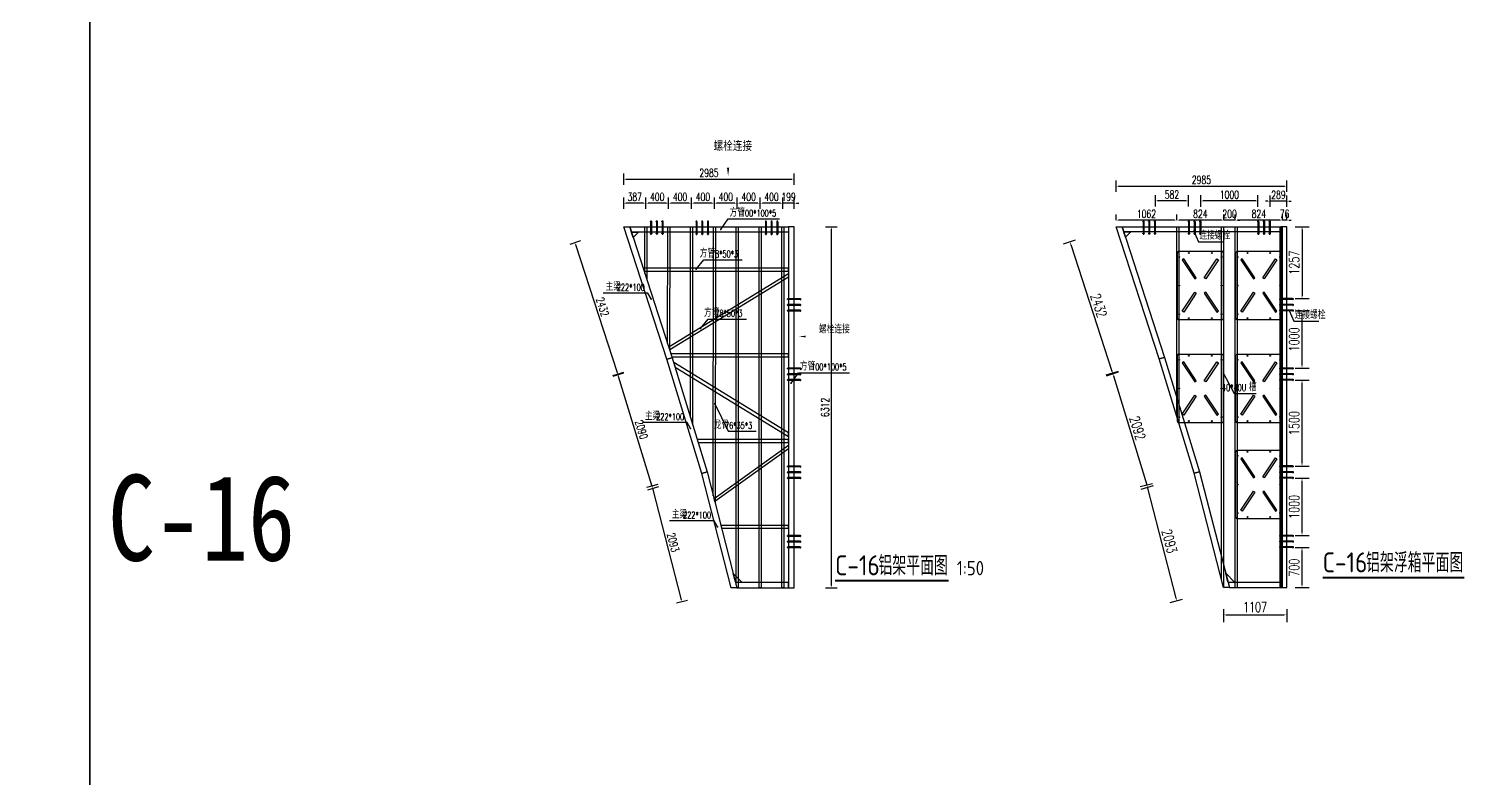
# Model space of a CAD drawing. Extents: x -89702 to 926017, y -610001 to -56924.
# Drawn here: x 66867 to 92073, y -530238 to -517127 of the extents above; entities that cross this region are included whole.
import ezdxf

# ---------------------------------------------------------------- set-up
doc = ezdxf.new("R2010")
doc.units = 0
doc.header["$LTSCALE"] = 10
doc.header["$MEASUREMENT"] = 0
for name, color, linetype in [('BJ02', 2, 'Continuous'), ('DIM_LEAD', 3, 'Continuous'), ('DIM_SYMB', 3, 'Continuous'), ('PUB_TEXT', 7, 'Continuous'), ('W-FLOAT_BOWL浮筒', 253, 'Continuous'), ('W-STEEL_FRAME钢架', 3, 'Continuous'), ('W-STEEL_KEEL钢龙骨', 5, 'Continuous'), ('浮箱U槽', 5, 'Continuous'), ('螺栓孔位', 2, 'Continuous')]:
    doc.layers.add(name, color=color, linetype=linetype)
doc.styles.add('_TCH_DIM', font='SIMPLEX', dxfattribs={"bigfont": 'GBCBIG'})
doc.styles.get("Standard").update_dxf_attribs({"font": 'gbenor.shx', "bigfont": 'gbcbig.shx'})
doc.styles.add('STANDARD_T3', font='simplex.shx', dxfattribs={"width": 0.7, "bigfont": 'gbcbig.shx'})
doc.styles.add('黑体', font='simhei.ttf', dxfattribs={"width": 0.8})
doc.dimstyles.new('W&&40', dxfattribs={"dimtxt": 140, "dimasz": 40, "dimexe": 100, "dimexo": 120, "dimgap": 40, "dimtad": 1, "dimdec": 0, "dimzin": 0, "dimdsep": 46, "dimtxsty": 'STANDARD_T3', "dimcen": 0.09, "dimclrd": 1, "dimclre": 1, "dimclrt": 7, "dimazin": 2, "dimtfac": 1, "dimtdec": 0, "dimtix": 1, "dimtmove": 2, "dimatfit": 3, "dimfxl": 0, "dimtolj": 1, "dimtzin": 0, "dimarcsym": 0})
doc.dimstyles.new('W&&50', dxfattribs={"dimtxt": 175, "dimasz": 50, "dimexe": 125, "dimexo": 150, "dimgap": 50, "dimtad": 1, "dimdec": 0, "dimzin": 0, "dimdsep": 46, "dimtxsty": 'STANDARD_T3', "dimcen": 0.09, "dimclrd": 1, "dimclre": 1, "dimclrt": 7, "dimazin": 2, "dimtfac": 1, "dimtdec": 0, "dimtix": 1, "dimtmove": 2, "dimatfit": 3, "dimfxl": 0, "dimtolj": 1, "dimtzin": 0, "dimarcsym": 0})

# ---------------------------------------------------------------- blocks, each defined once
blk = doc.blocks.new('C-16')
at = {"color": 1}
for p, q in [((590344, 21100), (590306, 21249)), ((590306, 21249), (590464, 21090)), ((590344, 21100), (590354, 21090)), ((590464, 21090), (590354, 21090))]:
    blk.add_line(p, q, dxfattribs=at)
at = {"color": 3}
for points in [[(588493, 27311), (589238, 25024), (589141, 24999), (588388, 27311)], [(589238, 25024), (589850, 23026), (589753, 22999), (589141, 24999)], [(589850, 23026), (590370, 20999), (590267, 20999), (589753, 22999)]]:
    blk.add_lwpolyline(points, close=True, dxfattribs=at)
at = {"color": 2}
for points in [[(591274, 27311), (591274, 27221), (588523, 27221), (588493, 27311)], [(591274, 20999), (591274, 21089), (590347, 21090), (590370, 21000)]]:
    blk.add_lwpolyline(points, close=True, dxfattribs=at)
blk.add_lwpolyline([(591274, 20999), (591374, 20999), (591374, 27311), (591274, 27311), (591274, 20999)], dxfattribs=at)
at = {"color": 1}
blk.add_lwpolyline([(588535, 27221), (588645, 27221), (588552, 27129), (588525, 27213)], close=True, dxfattribs=at)
at = {"layer": 'W-STEEL_FRAME钢架', "color": 1}
for points in [[(591274, 26540), (591274, 26590), (588728, 26590), (588744, 26540)], [(591274, 25040), (591274, 25090), (589216, 25090), (589233, 25040)], [(591274, 23540), (591274, 23590), (589677, 23590), (589692, 23540)], [(591274, 22040), (591274, 22090), (590090, 22090), (590103, 22040)]]:
    blk.add_lwpolyline(points, close=True, dxfattribs=at)
for points in [[(591274, 26496), (591274, 26430), (589193, 25162), (589176, 25213), (591274, 26496)], [(591274, 23646), (591274, 23712), (589264, 24937), (589287, 24861), (591274, 23646)], [(591274, 23496), (591274, 23430), (589982, 22509), (589969, 22562), (591274, 23496)]]:
    blk.add_lwpolyline(points, dxfattribs=at)
at = {"layer": 'W-STEEL_KEEL钢龙骨', "color": 4}
for points in [[(588758, 26499), (588758, 27311), (588793, 27311), (588793, 26392)], [(589157, 25270), (589158, 27311), (589193, 27311), (589192, 25163)], [(589557, 23980), (589558, 27311), (589593, 27311), (589592, 23866)], [(589957, 22607), (589958, 27311), (589993, 27311), (589992, 22471)], [(590357, 21049), (590358, 27311), (590393, 27311), (590392, 20999), (590370, 20999)]]:
    blk.add_lwpolyline(points, dxfattribs=at)
for points in [[(590793, 27311), (590792, 20999), (590757, 20999), (590758, 27311)], [(591193, 27311), (591192, 20999), (591157, 20999), (591158, 27311)]]:
    blk.add_lwpolyline(points, close=True, dxfattribs=at)
blk = doc.blocks.new('$matou$00000145')
at = {"layer": 'W-FLOAT_BOWL浮筒'}
for p, q in [((-600, -375), (-600, 375)), ((-575, 400), (575, 400)), ((600, 375), (600, -375)), ((575, -400), (-575, -400))]:
    blk.add_line(p, q, dxfattribs=at)
at = {"layer": 'W-FLOAT_BOWL浮筒', "color": 3}
for p, q in [((-507, 370), (-493, 370)), ((-500, 377), (-500, 363)), ((-7, 370), (7, 370)), ((0, 377), (0, 363)), ((493, 370), (507, 370)), ((500, 377), (500, 363)), ((-577, 200), (-563, 200)), ((-570, 207), (-570, 193)), ((563, 200), (577, 200)), ((570, 207), (570, 193)), ((-577, -200), (-563, -200)), ((-570, -193), (-570, -207)), ((563, -200), (577, -200)), ((570, -193), (570, -207)), ((-507, -370), (-493, -370)), ((-500, -377), (-500, -363)), ((-7, -370), (7, -370)), ((0, -377), (0, -363)), ((493, -370), (507, -370)), ((500, -377), (500, -363))]:
    blk.add_line(p, q, dxfattribs=at)
at = {"layer": 'W-FLOAT_BOWL浮筒', "ltscale": 100}
for points in [[(-450, 316), (-117, 95), (-133, 70), (-467, 291)], [(450, 316), (117, 95), (133, 70), (467, 291)], [(-450, -316), (-117, -95), (-133, -70), (-467, -291)], [(450, -316), (117, -95), (133, -70), (467, -291)]]:
    blk.add_lwpolyline(points, close=True, dxfattribs=at)
at = {"layer": 'W-FLOAT_BOWL浮筒'}
for centre in [(-500, 370), (0, 370), (500, 370), (-570, 200), (570, 200), (-570, -200), (570, -200), (-500, -370), (0, -370), (500, -370)]:
    blk.add_circle(centre, 7, dxfattribs=at)
for centre, start, end in [((-575, 375), 90, 180), ((575, 375), 0, 90), ((-575, -375), 180, 270), ((575, -375), 270, 0)]:
    blk.add_arc(centre, 25, start, end, dxfattribs=at)
blk = doc.blocks.new('*U140')
at = {"layer": 'W-FLOAT_BOWL浮筒', "rotation": 270}
blk.add_blockref('$matou$00000145', (0, 0), dxfattribs=at)
blk = doc.blocks.new('*U141')
at = {"layer": 'W-FLOAT_BOWL浮筒', "color": 0, "linetype": 'ByBlock', "lineweight": -2, "transparency": 16777216}
for p in [(0, 1800), (1024, 1800), (0, 0), (1024, 0)]:
    blk.add_blockref('*U140', p, dxfattribs=at)
blk = doc.blocks.new('*D566')
at = {"layer": 'Defpoints', "color": 0, "transparency": 16777216}
for p in [(80064, -520178), (80064, -520594), (80262, -520594)]:
    blk.add_point(p, dxfattribs=at)
at = {"layer": '浮箱U槽', "color": 1, "lineweight": -2, "transparency": 16777216}
for p, q in [((80024, -520178), (79984, -520178)), ((80064, -520278), (80064, -520078)), ((80262, -520178), (80064, -520178)), ((80262, -520278), (80262, -520078)), ((80302, -520178), (80342, -520178))]:
    blk.add_line(p, q, dxfattribs=at)
at = {"layer": '浮箱U槽', "color": 1, "transparency": 16777216}
for points in [[(80024, -520172), (80024, -520185), (80064, -520178)], [(80302, -520172), (80302, -520185), (80262, -520178)]]:
    blk.add_solid(points, dxfattribs=at)
at = {"layer": '浮箱U槽', "color": 7, "transparency": 16777216, "insert": (80163, -520068), "char_height": 140, "attachment_point": 5, "style": 'STANDARD_T3'}
blk.add_mtext('\\A1;199', dxfattribs=at)
blk = doc.blocks.new('*D567')
at = {"layer": 'Defpoints', "color": 0, "transparency": 16777216}
for p in [(79664, -520178), (79664, -520594), (80064, -520594)]:
    blk.add_point(p, dxfattribs=at)
at = {"layer": '浮箱U槽', "color": 1, "lineweight": -2, "transparency": 16777216}
for p, q in [((79664, -520278), (79664, -520078)), ((80024, -520178), (79704, -520178)), ((80064, -520278), (80064, -520078))]:
    blk.add_line(p, q, dxfattribs=at)
at = {"layer": '浮箱U槽', "color": 1, "transparency": 16777216}
for points in [[(79704, -520172), (79704, -520185), (79664, -520178)], [(80024, -520172), (80024, -520185), (80064, -520178)]]:
    blk.add_solid(points, dxfattribs=at)
at = {"layer": '浮箱U槽', "color": 7, "transparency": 16777216, "insert": (79864, -520068), "char_height": 140, "attachment_point": 5, "style": 'STANDARD_T3'}
blk.add_mtext('\\A1;400', dxfattribs=at)
blk = doc.blocks.new('*D568')
at = {"layer": 'Defpoints', "color": 0, "transparency": 16777216}
for p in [(79264, -520178), (79264, -520594), (79664, -520594)]:
    blk.add_point(p, dxfattribs=at)
at = {"layer": '浮箱U槽', "color": 1, "lineweight": -2, "transparency": 16777216}
for p, q in [((79264, -520278), (79264, -520078)), ((79624, -520178), (79304, -520178)), ((79664, -520278), (79664, -520078))]:
    blk.add_line(p, q, dxfattribs=at)
at = {"layer": '浮箱U槽', "color": 1, "transparency": 16777216}
for points in [[(79304, -520172), (79304, -520185), (79264, -520178)], [(79624, -520172), (79624, -520185), (79664, -520178)]]:
    blk.add_solid(points, dxfattribs=at)
at = {"layer": '浮箱U槽', "color": 7, "transparency": 16777216, "insert": (79464, -520068), "char_height": 140, "attachment_point": 5, "style": 'STANDARD_T3'}
blk.add_mtext('\\A1;400', dxfattribs=at)
blk = doc.blocks.new('*D569')
at = {"layer": 'Defpoints', "color": 0, "transparency": 16777216}
for p in [(78864, -520178), (78864, -520594), (79264, -520594)]:
    blk.add_point(p, dxfattribs=at)
at = {"layer": '浮箱U槽', "color": 1, "lineweight": -2, "transparency": 16777216}
for p, q in [((78864, -520278), (78864, -520078)), ((79224, -520178), (78904, -520178)), ((79264, -520278), (79264, -520078))]:
    blk.add_line(p, q, dxfattribs=at)
at = {"layer": '浮箱U槽', "color": 1, "transparency": 16777216}
for points in [[(78904, -520172), (78904, -520185), (78864, -520178)], [(79224, -520172), (79224, -520185), (79264, -520178)]]:
    blk.add_solid(points, dxfattribs=at)
at = {"layer": '浮箱U槽', "color": 7, "transparency": 16777216, "insert": (79064, -520068), "char_height": 140, "attachment_point": 5, "style": 'STANDARD_T3'}
blk.add_mtext('\\A1;400', dxfattribs=at)
blk = doc.blocks.new('*D570')
at = {"layer": 'Defpoints', "color": 0, "transparency": 16777216}
for p in [(78464, -520178), (78464, -520594), (78864, -520594)]:
    blk.add_point(p, dxfattribs=at)
at = {"layer": '浮箱U槽', "color": 1, "lineweight": -2, "transparency": 16777216}
for p, q in [((78464, -520278), (78464, -520078)), ((78824, -520178), (78504, -520178)), ((78864, -520278), (78864, -520078))]:
    blk.add_line(p, q, dxfattribs=at)
at = {"layer": '浮箱U槽', "color": 1, "transparency": 16777216}
for points in [[(78504, -520172), (78504, -520185), (78464, -520178)], [(78824, -520172), (78824, -520185), (78864, -520178)]]:
    blk.add_solid(points, dxfattribs=at)
at = {"layer": '浮箱U槽', "color": 7, "transparency": 16777216, "insert": (78664, -520068), "char_height": 140, "attachment_point": 5, "style": 'STANDARD_T3'}
blk.add_mtext('\\A1;400', dxfattribs=at)
blk = doc.blocks.new('*D571')
at = {"layer": 'Defpoints', "color": 0, "transparency": 16777216}
for p in [(78064, -520178), (78064, -520594), (78464, -520594)]:
    blk.add_point(p, dxfattribs=at)
at = {"layer": '浮箱U槽', "color": 1, "lineweight": -2, "transparency": 16777216}
for p, q in [((78064, -520278), (78064, -520078)), ((78424, -520178), (78104, -520178)), ((78464, -520278), (78464, -520078))]:
    blk.add_line(p, q, dxfattribs=at)
at = {"layer": '浮箱U槽', "color": 1, "transparency": 16777216}
for points in [[(78104, -520172), (78104, -520185), (78064, -520178)], [(78424, -520172), (78424, -520185), (78464, -520178)]]:
    blk.add_solid(points, dxfattribs=at)
at = {"layer": '浮箱U槽', "color": 7, "transparency": 16777216, "insert": (78264, -520068), "char_height": 140, "attachment_point": 5, "style": 'STANDARD_T3'}
blk.add_mtext('\\A1;400', dxfattribs=at)
blk = doc.blocks.new('*D572')
at = {"layer": 'Defpoints', "color": 0, "transparency": 16777216}
for p in [(77664, -520178), (77664, -520594), (78064, -520594)]:
    blk.add_point(p, dxfattribs=at)
at = {"layer": '浮箱U槽', "color": 1, "lineweight": -2, "transparency": 16777216}
for p, q in [((77664, -520278), (77664, -520078)), ((78024, -520178), (77704, -520178)), ((78064, -520278), (78064, -520078))]:
    blk.add_line(p, q, dxfattribs=at)
at = {"layer": '浮箱U槽', "color": 1, "transparency": 16777216}
for points in [[(77704, -520172), (77704, -520185), (77664, -520178)], [(78024, -520172), (78024, -520185), (78064, -520178)]]:
    blk.add_solid(points, dxfattribs=at)
at = {"layer": '浮箱U槽', "color": 7, "transparency": 16777216, "insert": (77864, -520068), "char_height": 140, "attachment_point": 5, "style": 'STANDARD_T3'}
blk.add_mtext('\\A1;400', dxfattribs=at)
blk = doc.blocks.new('*D573')
at = {"layer": 'Defpoints', "color": 0, "transparency": 16777216}
for p in [(77277, -520178), (77277, -520594), (77664, -520594)]:
    blk.add_point(p, dxfattribs=at)
at = {"layer": '浮箱U槽', "color": 1, "lineweight": -2, "transparency": 16777216}
for p, q in [((77277, -520278), (77277, -520078)), ((77624, -520178), (77317, -520178)), ((77664, -520278), (77664, -520078))]:
    blk.add_line(p, q, dxfattribs=at)
at = {"layer": '浮箱U槽', "color": 1, "transparency": 16777216}
for points in [[(77317, -520172), (77317, -520185), (77277, -520178)], [(77624, -520172), (77624, -520185), (77664, -520178)]]:
    blk.add_solid(points, dxfattribs=at)
at = {"layer": '浮箱U槽', "color": 7, "transparency": 16777216, "insert": (77470, -520068), "char_height": 140, "attachment_point": 5, "style": 'STANDARD_T3'}
blk.add_mtext('\\A1;387', dxfattribs=at)
blk = doc.blocks.new('*D574')
at = {"layer": 'Defpoints', "color": 0, "transparency": 16777216}
for p in [(80262, -519758), (77277, -520078), (80262, -520078)]:
    blk.add_point(p, dxfattribs=at)
at = {"layer": '浮箱U槽', "color": 1, "lineweight": -2, "transparency": 16777216}
for p, q in [((77277, -519858), (77277, -519658)), ((80262, -519858), (80262, -519658)), ((77317, -519758), (80222, -519758))]:
    blk.add_line(p, q, dxfattribs=at)
at = {"layer": '浮箱U槽', "color": 1, "transparency": 16777216}
for points in [[(77317, -519751), (77317, -519764), (77277, -519758)], [(80222, -519751), (80222, -519764), (80262, -519758)]]:
    blk.add_solid(points, dxfattribs=at)
at = {"layer": '浮箱U槽', "color": 7, "transparency": 16777216, "insert": (78770, -519648), "char_height": 140, "attachment_point": 5, "style": 'STANDARD_T3'}
blk.add_mtext('\\A1;2985', dxfattribs=at)
blk = doc.blocks.new('*D575')
at = {"layer": 'Defpoints', "color": 0, "transparency": 16777216}
for p in [(88804, -520475), (88804, -520591), (88880, -520591)]:
    blk.add_point(p, dxfattribs=at)
at = {"layer": '浮箱U槽', "color": 1, "lineweight": -2, "transparency": 16777216}
for p, q in [((88764, -520475), (88724, -520475)), ((88804, -520475), (88804, -520375)), ((88880, -520475), (88804, -520475)), ((88880, -520475), (88880, -520375)), ((88920, -520475), (88960, -520475))]:
    blk.add_line(p, q, dxfattribs=at)
at = {"layer": '浮箱U槽', "color": 1, "transparency": 16777216}
for points in [[(88764, -520468), (88764, -520481), (88804, -520475)], [(88920, -520468), (88920, -520481), (88880, -520475)]]:
    blk.add_solid(points, dxfattribs=at)
at = {"layer": '浮箱U槽', "color": 7, "transparency": 16777216, "insert": (88842, -520365), "char_height": 140, "attachment_point": 5, "style": 'STANDARD_T3'}
blk.add_mtext('\\A1;76', dxfattribs=at)
blk = doc.blocks.new('*D576')
at = {"layer": 'Defpoints', "color": 0, "transparency": 16777216}
for p in [(87980, -520475), (87980, -520591), (88804, -520591)]:
    blk.add_point(p, dxfattribs=at)
at = {"layer": '浮箱U槽', "color": 1, "lineweight": -2, "transparency": 16777216}
for p, q in [((87980, -520475), (87980, -520375)), ((88764, -520475), (88020, -520475)), ((88804, -520475), (88804, -520375))]:
    blk.add_line(p, q, dxfattribs=at)
at = {"layer": '浮箱U槽', "color": 1, "transparency": 16777216}
for points in [[(88020, -520468), (88020, -520481), (87980, -520475)], [(88764, -520468), (88764, -520481), (88804, -520475)]]:
    blk.add_solid(points, dxfattribs=at)
at = {"layer": '浮箱U槽', "color": 7, "transparency": 16777216, "insert": (88392, -520365), "char_height": 140, "attachment_point": 5, "style": 'STANDARD_T3'}
blk.add_mtext('\\A1;824', dxfattribs=at)
blk = doc.blocks.new('*D577')
at = {"layer": 'Defpoints', "color": 0, "transparency": 16777216}
for p in [(87780, -520475), (87780, -520591), (87980, -520591)]:
    blk.add_point(p, dxfattribs=at)
at = {"layer": '浮箱U槽', "color": 1, "lineweight": -2, "transparency": 16777216}
for p, q in [((87740, -520475), (87700, -520475)), ((87780, -520475), (87780, -520375)), ((87980, -520475), (87780, -520475)), ((87980, -520475), (87980, -520375)), ((88020, -520475), (88060, -520475))]:
    blk.add_line(p, q, dxfattribs=at)
at = {"layer": '浮箱U槽', "color": 1, "transparency": 16777216}
for points in [[(87740, -520468), (87740, -520481), (87780, -520475)], [(88020, -520468), (88020, -520481), (87980, -520475)]]:
    blk.add_solid(points, dxfattribs=at)
at = {"layer": '浮箱U槽', "color": 7, "transparency": 16777216, "insert": (87880, -520365), "char_height": 140, "attachment_point": 5, "style": 'STANDARD_T3'}
blk.add_mtext('\\A1;200', dxfattribs=at)
blk = doc.blocks.new('*D578')
at = {"layer": 'Defpoints', "color": 0, "transparency": 16777216}
for p in [(86956, -520475), (86956, -520591), (87780, -520591)]:
    blk.add_point(p, dxfattribs=at)
at = {"layer": '浮箱U槽', "color": 1, "lineweight": -2, "transparency": 16777216}
for p, q in [((86956, -520475), (86956, -520375)), ((87740, -520475), (86996, -520475)), ((87780, -520475), (87780, -520375))]:
    blk.add_line(p, q, dxfattribs=at)
at = {"layer": '浮箱U槽', "color": 1, "transparency": 16777216}
for points in [[(86996, -520468), (86996, -520481), (86956, -520475)], [(87740, -520468), (87740, -520481), (87780, -520475)]]:
    blk.add_solid(points, dxfattribs=at)
at = {"layer": '浮箱U槽', "color": 7, "transparency": 16777216, "insert": (87368, -520365), "char_height": 140, "attachment_point": 5, "style": 'STANDARD_T3'}
blk.add_mtext('\\A1;824', dxfattribs=at)
blk = doc.blocks.new('*D579')
at = {"layer": 'Defpoints', "color": 0, "transparency": 16777216}
for p in [(85894, -520475), (85894, -520591), (86956, -520591)]:
    blk.add_point(p, dxfattribs=at)
at = {"layer": '浮箱U槽', "color": 1, "lineweight": -2, "transparency": 16777216}
for p, q in [((85894, -520475), (85894, -520375)), ((86916, -520475), (85934, -520475)), ((86956, -520475), (86956, -520375))]:
    blk.add_line(p, q, dxfattribs=at)
at = {"layer": '浮箱U槽', "color": 1, "transparency": 16777216}
for points in [[(85934, -520468), (85934, -520481), (85894, -520475)], [(86916, -520468), (86916, -520481), (86956, -520475)]]:
    blk.add_solid(points, dxfattribs=at)
at = {"layer": '浮箱U槽', "color": 7, "transparency": 16777216, "insert": (86425, -520365), "char_height": 140, "attachment_point": 5, "style": 'STANDARD_T3'}
blk.add_mtext('\\A1;1062', dxfattribs=at)
blk = doc.blocks.new('*D580')
at = {"layer": 'Defpoints', "color": 0, "transparency": 16777216}
for p in [(88880, -519880), (85894, -520375), (88880, -520375)]:
    blk.add_point(p, dxfattribs=at)
at = {"layer": '浮箱U槽', "color": 1, "lineweight": -2, "transparency": 16777216}
for p, q in [((85894, -519980), (85894, -519780)), ((85934, -519880), (88840, -519880)), ((88880, -519980), (88880, -519780))]:
    blk.add_line(p, q, dxfattribs=at)
at = {"layer": '浮箱U槽', "color": 1, "transparency": 16777216}
for points in [[(85934, -519873), (85934, -519887), (85894, -519880)], [(88840, -519873), (88840, -519887), (88880, -519880)]]:
    blk.add_solid(points, dxfattribs=at)
at = {"layer": '浮箱U槽', "color": 7, "transparency": 16777216, "insert": (87387, -519770), "char_height": 140, "attachment_point": 5, "style": 'STANDARD_T3'}
blk.add_mtext('\\A1;2985', dxfattribs=at)
blk = doc.blocks.new('*D581')
at = {"layer": 'Defpoints', "color": 0, "transparency": 16777216}
for p in [(88591, -520142), (88591, -520591), (88880, -520591)]:
    blk.add_point(p, dxfattribs=at)
at = {"layer": '浮箱U槽', "color": 1, "lineweight": -2, "transparency": 16777216}
for p, q in [((88551, -520142), (88511, -520142)), ((88591, -520242), (88591, -520042)), ((88880, -520142), (88591, -520142)), ((88880, -520242), (88880, -520042)), ((88920, -520142), (88960, -520142))]:
    blk.add_line(p, q, dxfattribs=at)
at = {"layer": '浮箱U槽', "color": 1, "transparency": 16777216}
for points in [[(88551, -520136), (88551, -520149), (88591, -520142)], [(88920, -520136), (88920, -520149), (88880, -520142)]]:
    blk.add_solid(points, dxfattribs=at)
at = {"layer": '浮箱U槽', "color": 7, "transparency": 16777216, "insert": (88735, -520032), "char_height": 140, "attachment_point": 5, "style": 'STANDARD_T3'}
blk.add_mtext('\\A1;289', dxfattribs=at)
blk = doc.blocks.new('*D582')
at = {"layer": 'Defpoints', "color": 0, "transparency": 16777216}
for p in [(87377, -520139), (87377, -520591), (88377, -520591)]:
    blk.add_point(p, dxfattribs=at)
at = {"layer": '浮箱U槽', "color": 1, "lineweight": -2, "transparency": 16777216}
for p, q in [((87377, -520239), (87377, -520039)), ((88337, -520139), (87417, -520139)), ((88377, -520239), (88377, -520039))]:
    blk.add_line(p, q, dxfattribs=at)
at = {"layer": '浮箱U槽', "color": 1, "transparency": 16777216}
for points in [[(87417, -520132), (87417, -520146), (87377, -520139)], [(88337, -520132), (88337, -520146), (88377, -520139)]]:
    blk.add_solid(points, dxfattribs=at)
at = {"layer": '浮箱U槽', "color": 7, "transparency": 16777216, "insert": (87877, -520029), "char_height": 140, "attachment_point": 5, "style": 'STANDARD_T3'}
blk.add_mtext('\\A1;1000', dxfattribs=at)
blk = doc.blocks.new('*D583')
at = {"layer": 'Defpoints', "color": 0, "transparency": 16777216}
for p in [(86581, -520138), (86581, -520591), (87163, -520591)]:
    blk.add_point(p, dxfattribs=at)
at = {"layer": '浮箱U槽', "color": 1, "lineweight": -2, "transparency": 16777216}
for p, q in [((86581, -520238), (86581, -520038)), ((87123, -520138), (86621, -520138)), ((87163, -520238), (87163, -520038))]:
    blk.add_line(p, q, dxfattribs=at)
at = {"layer": '浮箱U槽', "color": 1, "transparency": 16777216}
for points in [[(86621, -520132), (86621, -520145), (86581, -520138)], [(87123, -520132), (87123, -520145), (87163, -520138)]]:
    blk.add_solid(points, dxfattribs=at)
at = {"layer": '浮箱U槽', "color": 7, "transparency": 16777216, "insert": (86872, -520028), "char_height": 140, "attachment_point": 5, "style": 'STANDARD_T3'}
blk.add_mtext('\\A1;582', dxfattribs=at)
blk = doc.blocks.new('1')
at = {"lineweight": -3}
for p, q in [((-1521938, 1214338), (-1521935, 1214338)), ((-1521938, 1214336), (-1521931, 1214336)), ((-1521938, 1214336), (-1521914, 1214336)), ((-1521936, 1214341), (-1521936, 1214346)), ((-1521936, 1214346), (-1521916, 1214346)), ((-1521935, 1214341), (-1521936, 1214341)), ((-1521934, 1214347), (-1521932, 1214347)), ((-1521933, 1214352), (-1521931, 1214355)), ((-1521933, 1214136), (-1521933, 1214352)), ((-1521919, 1214352), (-1521933, 1214352)), ((-1521932, 1214347), (-1521919, 1214347)), ((-1521932, 1214346), (-1521932, 1214341)), ((-1521921, 1214355), (-1521931, 1214355)), ((-1521919, 1214352), (-1521921, 1214355)), ((-1521919, 1214347), (-1521921, 1214347)), ((-1521921, 1214346), (-1521921, 1214341)), ((-1521919, 1214136), (-1521919, 1214352)), ((-1521917, 1214341), (-1521916, 1214341)), ((-1521914, 1214338), (-1521917, 1214338)), ((-1521916, 1214341), (-1521916, 1214346)), ((-1521938, 1214136), (-1521931, 1214136)), ((-1521938, 1214136), (-1521914, 1214136)), ((-1521938, 1214134), (-1521935, 1214134)), ((-1521935, 1214131), (-1521936, 1214131)), ((-1521936, 1214131), (-1521936, 1214126)), ((-1521936, 1214126), (-1521916, 1214126)), ((-1521934, 1214125), (-1521932, 1214125)), ((-1521932, 1214126), (-1521932, 1214131)), ((-1521932, 1214125), (-1521919, 1214125)), ((-1521921, 1214126), (-1521921, 1214131)), ((-1521919, 1214125), (-1521921, 1214125)), ((-1521914, 1214134), (-1521917, 1214134)), ((-1521917, 1214131), (-1521916, 1214131)), ((-1521916, 1214131), (-1521916, 1214126))]:
    blk.add_line(p, q, dxfattribs=at)
at = {"color": 1}
for p, q in [((-1521936, 1214346), (-1521934, 1214347)), ((-1521919, 1214347), (-1521916, 1214346))]:
    blk.add_line(p, q, dxfattribs=at)
at = {"color": 6, "lineweight": -3}
for p, q in [((-1521931, 1214136), (-1521931, 1214355)), ((-1521921, 1214136), (-1521921, 1214355))]:
    blk.add_line(p, q, dxfattribs=at)
at = {"lineweight": -3}
for points in [[(-1521933, 1214336), (-1521938, 1214336), (-1521938, 1214338), (-1521914, 1214338), (-1521914, 1214336), (-1521919, 1214336)], [(-1521935, 1214338), (-1521935, 1214341), (-1521917, 1214341), (-1521917, 1214338)], [(-1521933, 1214136), (-1521938, 1214136), (-1521938, 1214134), (-1521914, 1214134), (-1521914, 1214136), (-1521919, 1214136)], [(-1521935, 1214134), (-1521935, 1214131), (-1521917, 1214131), (-1521917, 1214134)]]:
    blk.add_lwpolyline(points, dxfattribs=at)
for centre, radius, start, end in [((-1521934, 1214129), 3.22, 223.6028, 316.3972), ((-1521926, 1214140), 14.7, 248.7607, 291.2393), ((-1521919, 1214129), 3.22, 223.6028, 316.3972)]:
    blk.add_arc(centre, radius, start, end, dxfattribs=at)
blk = doc.blocks.new('螺栓孔位')
at = {"layer": '螺栓孔位', "color": 1, "rotation": 270}
for p in [(-1214244, -1521833), (-1214244, -1521933), (-1214244, -1522033)]:
    blk.add_blockref('1', p, dxfattribs=at)
blk = doc.blocks.new('*D1502')
at = {"layer": 'BJ02', "color": 1, "lineweight": -2, "transparency": 16777216}
for p, q in [((89030, -526204), (89273, -526204)), ((89148, -526853), (89148, -526254)), ((89030, -526903), (89273, -526903))]:
    blk.add_line(p, q, dxfattribs=at)
at = {"layer": 'BJ02', "color": 1, "transparency": 16777216}
for points in [[(89139, -526254), (89156, -526254), (89148, -526204)], [(89139, -526853), (89156, -526853), (89148, -526903)]]:
    blk.add_solid(points, dxfattribs=at)
at = {"layer": 'Defpoints', "color": 0, "transparency": 16777216}
for p in [(88880, -526204), (89148, -526204), (88880, -526903)]:
    blk.add_point(p, dxfattribs=at)
at = {"layer": 'BJ02', "color": 7, "transparency": 16777216, "insert": (89010, -526553), "char_height": 175, "attachment_point": 5, "rotation": 90, "style": 'STANDARD_T3'}
blk.add_mtext('\\A1;700', dxfattribs=at)
blk = doc.blocks.new('*D1503')
at = {"layer": 'BJ02', "color": 1, "lineweight": -2, "transparency": 16777216}
for p, q in [((89030, -524990), (89273, -524990)), ((89148, -525940), (89148, -525040)), ((89030, -525990), (89273, -525990))]:
    blk.add_line(p, q, dxfattribs=at)
at = {"layer": 'BJ02', "color": 1, "transparency": 16777216}
for points in [[(89139, -525040), (89156, -525040), (89148, -524990)], [(89139, -525940), (89156, -525940), (89148, -525990)]]:
    blk.add_solid(points, dxfattribs=at)
at = {"layer": 'Defpoints', "color": 0, "transparency": 16777216}
for p in [(88880, -524990), (89148, -524990), (88880, -525990)]:
    blk.add_point(p, dxfattribs=at)
at = {"layer": 'BJ02', "color": 7, "transparency": 16777216, "insert": (89010, -525490), "char_height": 175, "attachment_point": 5, "rotation": 90, "style": 'STANDARD_T3'}
blk.add_mtext('\\A1;1000', dxfattribs=at)
blk = doc.blocks.new('*D1504')
at = {"layer": 'BJ02', "color": 1, "lineweight": -2, "transparency": 16777216}
for p, q in [((89030, -523276), (89273, -523276)), ((89148, -524726), (89148, -523326)), ((89030, -524776), (89273, -524776))]:
    blk.add_line(p, q, dxfattribs=at)
at = {"layer": 'BJ02', "color": 1, "transparency": 16777216}
for points in [[(89139, -523326), (89156, -523326), (89148, -523276)], [(89139, -524726), (89156, -524726), (89148, -524776)]]:
    blk.add_solid(points, dxfattribs=at)
at = {"layer": 'Defpoints', "color": 0, "transparency": 16777216}
for p in [(88880, -523276), (89148, -523276), (88880, -524776)]:
    blk.add_point(p, dxfattribs=at)
at = {"layer": 'BJ02', "color": 7, "transparency": 16777216, "insert": (89010, -524026), "char_height": 175, "attachment_point": 5, "rotation": 90, "style": 'STANDARD_T3'}
blk.add_mtext('\\A1;1500', dxfattribs=at)
blk = doc.blocks.new('*D1505')
at = {"layer": 'BJ02', "color": 1, "lineweight": -2, "transparency": 16777216}
for p, q in [((89030, -522062), (89273, -522062)), ((89148, -523012), (89148, -522112)), ((89030, -523062), (89273, -523062))]:
    blk.add_line(p, q, dxfattribs=at)
at = {"layer": 'BJ02', "color": 1, "transparency": 16777216}
for points in [[(89139, -522112), (89156, -522112), (89148, -522062)], [(89139, -523012), (89156, -523012), (89148, -523062)]]:
    blk.add_solid(points, dxfattribs=at)
at = {"layer": 'Defpoints', "color": 0, "transparency": 16777216}
for p in [(88880, -522062), (89148, -522062), (88880, -523062)]:
    blk.add_point(p, dxfattribs=at)
at = {"layer": 'BJ02', "color": 7, "transparency": 16777216, "insert": (89010, -522562), "char_height": 175, "attachment_point": 5, "rotation": 90, "style": 'STANDARD_T3'}
blk.add_mtext('\\A1;1000', dxfattribs=at)
blk = doc.blocks.new('*D1506')
at = {"layer": 'BJ02', "color": 1, "lineweight": -2, "transparency": 16777216}
for p, q in [((89030, -520591), (89273, -520591)), ((89148, -520641), (89148, -521798)), ((89030, -521848), (89273, -521848))]:
    blk.add_line(p, q, dxfattribs=at)
at = {"layer": 'BJ02', "color": 1, "transparency": 16777216}
for points in [[(89139, -520641), (89156, -520641), (89148, -520591)], [(89139, -521798), (89156, -521798), (89148, -521848)]]:
    blk.add_solid(points, dxfattribs=at)
at = {"layer": 'Defpoints', "color": 0, "transparency": 16777216}
for p in [(88880, -520591), (88880, -521848), (89148, -521848)]:
    blk.add_point(p, dxfattribs=at)
at = {"layer": 'BJ02', "color": 7, "transparency": 16777216, "insert": (89010, -521219), "char_height": 175, "attachment_point": 5, "rotation": 90, "style": 'STANDARD_T3'}
blk.add_mtext('\\A1;1257', dxfattribs=at)
blk = doc.blocks.new('*D1680')
at = {"layer": 'Defpoints', "color": 0, "transparency": 16777216}
for p in [(80262, -520594), (80262, -526906), (80910, -526906)]:
    blk.add_point(p, dxfattribs=at)
at = {"layer": '浮箱U槽', "color": 1, "lineweight": -2, "transparency": 16777216}
for p, q in [((80810, -520594), (81010, -520594)), ((80910, -520634), (80910, -526866)), ((80810, -526906), (81010, -526906))]:
    blk.add_line(p, q, dxfattribs=at)
at = {"layer": '浮箱U槽', "color": 1, "transparency": 16777216}
for points in [[(80903, -520634), (80916, -520634), (80910, -520594)], [(80903, -526866), (80916, -526866), (80910, -526906)]]:
    blk.add_solid(points, dxfattribs=at)
at = {"layer": '浮箱U槽', "color": 7, "transparency": 16777216, "insert": (80800, -523750), "char_height": 140, "attachment_point": 5, "rotation": 90, "style": 'STANDARD_T3'}
blk.add_mtext('\\A1;6312', dxfattribs=at)
blk = doc.blocks.new('*D1847')
at = {"layer": 'BJ02', "color": 1, "lineweight": -2, "transparency": 16777216}
for p, q in [((85180, -520823), (84966, -520893)), ((85100, -520902), (85822, -523119)), ((85932, -523135), (85718, -523205))]:
    blk.add_line(p, q, dxfattribs=at)
at = {"layer": 'BJ02', "color": 1, "transparency": 16777216}
for points in [[(85108, -520899), (85092, -520904), (85085, -520854)], [(85830, -523116), (85814, -523121), (85837, -523166)]]:
    blk.add_solid(points, dxfattribs=at)
at = {"layer": 'Defpoints', "color": 0, "transparency": 16777216}
for p in [(85894, -520591), (86647, -522903), (85837, -523166)]:
    blk.add_point(p, dxfattribs=at)
at = {"layer": 'BJ02', "color": 7, "transparency": 16777216, "insert": (85592, -521968), "char_height": 175, "attachment_point": 5, "rotation": 288.0231, "style": 'STANDARD_T3'}
blk.add_mtext('\\A1;2432', dxfattribs=at)
blk = doc.blocks.new('*D1848')
at = {"layer": 'BJ02', "color": 1, "lineweight": -2, "transparency": 16777216}
for p, q in [((85928, -523123), (85713, -523189)), ((85847, -523200), (86431, -525105)), ((86541, -525123), (86326, -525189))]:
    blk.add_line(p, q, dxfattribs=at)
at = {"layer": 'BJ02', "color": 1, "transparency": 16777216}
for points in [[(85855, -523198), (85839, -523203), (85833, -523152)], [(86439, -525102), (86423, -525107), (86446, -525152)]]:
    blk.add_solid(points, dxfattribs=at)
at = {"layer": 'Defpoints', "color": 0, "transparency": 16777216}
for p in [(86647, -522903), (87260, -524903), (86446, -525152)]:
    blk.add_point(p, dxfattribs=at)
at = {"layer": 'BJ02', "color": 7, "transparency": 16777216, "insert": (86271, -524112), "char_height": 175, "attachment_point": 5, "rotation": 287.0383, "style": 'STANDARD_T3'}
blk.add_mtext('\\A1;2092', dxfattribs=at)
blk = doc.blocks.new('*D2183')
at = {"layer": 'Defpoints', "color": 0, "transparency": 16777216}
for p in [(78739, -524879), (77775, -525126), (79259, -526906)]:
    blk.add_point(p, dxfattribs=at)
at = {"layer": '浮箱U槽', "color": 1, "lineweight": -2, "transparency": 16777216}
for p, q in [((77872, -525101), (77679, -525151)), ((78286, -527115), (77785, -525165)), ((78393, -527128), (78199, -527178))]:
    blk.add_line(p, q, dxfattribs=at)
at = {"layer": '浮箱U槽', "color": 1, "transparency": 16777216}
for points in [[(77792, -525163), (77779, -525167), (77775, -525126)], [(78292, -527113), (78279, -527116), (78296, -527153)]]:
    blk.add_solid(points, dxfattribs=at)
at = {"layer": '浮箱U槽', "color": 7, "transparency": 16777216, "insert": (78142, -526112), "char_height": 140, "attachment_point": 5, "rotation": 284.3968, "style": 'STANDARD_T3'}
blk.add_mtext('\\A1;2093', dxfattribs=at)
blk = doc.blocks.new('*D2184')
at = {"layer": 'Defpoints', "color": 0, "transparency": 16777216}
for p in [(78126, -522881), (77177, -523172), (78739, -524879)]:
    blk.add_point(p, dxfattribs=at)
at = {"layer": '浮箱U槽', "color": 1, "lineweight": -2, "transparency": 16777216}
for p, q in [((77272, -523143), (77081, -523201)), ((77777, -525132), (77188, -523210)), ((77884, -525141), (77693, -525199))]:
    blk.add_line(p, q, dxfattribs=at)
at = {"layer": '浮箱U槽', "color": 1, "transparency": 16777216}
for points in [[(77195, -523208), (77182, -523212), (77177, -523172)], [(77783, -525130), (77771, -525134), (77789, -525170)]]:
    blk.add_solid(points, dxfattribs=at)
at = {"layer": '浮箱U槽', "color": 7, "transparency": 16777216, "insert": (77588, -524139), "char_height": 140, "attachment_point": 5, "rotation": 287.0359, "style": 'STANDARD_T3'}
blk.add_mtext('\\A1;2090', dxfattribs=at)
blk = doc.blocks.new('*D2185')
at = {"layer": 'Defpoints', "color": 0, "transparency": 16777216}
for p in [(77277, -520594), (76428, -520870), (78029, -522906)]:
    blk.add_point(p, dxfattribs=at)
at = {"layer": '浮箱U槽', "color": 1, "lineweight": -2, "transparency": 16777216}
for p, q in [((76523, -520839), (76333, -520901)), ((77168, -523144), (76440, -520908)), ((77275, -523152), (77085, -523213))]:
    blk.add_line(p, q, dxfattribs=at)
at = {"layer": '浮箱U槽', "color": 1, "transparency": 16777216}
for points in [[(76446, -520906), (76434, -520910), (76428, -520870)], [(77174, -523142), (77161, -523146), (77180, -523182)]]:
    blk.add_solid(points, dxfattribs=at)
at = {"layer": '浮箱U槽', "color": 7, "transparency": 16777216, "insert": (76908, -521992), "char_height": 140, "attachment_point": 5, "rotation": 288.0231, "style": 'STANDARD_T3'}
blk.add_mtext('\\A1;2432', dxfattribs=at)
blk = doc.blocks.new('*D2186')
at = {"layer": 'BJ02', "color": 1, "lineweight": -2, "transparency": 16777216}
for p, q in [((87773, -527281), (87773, -527506)), ((88880, -527281), (88880, -527506)), ((87823, -527381), (88830, -527381))]:
    blk.add_line(p, q, dxfattribs=at)
at = {"layer": 'BJ02', "color": 1, "transparency": 16777216}
for points in [[(87823, -527373), (87823, -527389), (87773, -527381)], [(88830, -527373), (88830, -527389), (88880, -527381)]]:
    blk.add_solid(points, dxfattribs=at)
at = {"layer": 'Defpoints', "color": 0, "transparency": 16777216}
for p in [(87773, -526903), (88880, -526903), (88880, -527381)]:
    blk.add_point(p, dxfattribs=at)
at = {"layer": 'BJ02', "color": 7, "transparency": 16777216, "insert": (88326, -527243), "char_height": 175, "attachment_point": 5, "style": 'STANDARD_T3'}
blk.add_mtext('\\A1;1107', dxfattribs=at)
blk = doc.blocks.new('*D2187')
at = {"layer": 'BJ02', "color": 1, "lineweight": -2, "transparency": 16777216}
for p, q in [((86532, -525087), (86314, -525143)), ((86943, -527091), (86448, -525161)), ((87052, -527114), (86834, -527170))]:
    blk.add_line(p, q, dxfattribs=at)
at = {"layer": 'BJ02', "color": 1, "transparency": 16777216}
for points in [[(86456, -525159), (86440, -525163), (86435, -525112)], [(86951, -527089), (86935, -527093), (86956, -527139)]]:
    blk.add_solid(points, dxfattribs=at)
at = {"layer": 'Defpoints', "color": 0, "transparency": 16777216}
for p in [(87356, -524876), (86435, -525112), (87876, -526903)]:
    blk.add_point(p, dxfattribs=at)
at = {"layer": 'BJ02', "color": 7, "transparency": 16777216, "insert": (86829, -526092), "char_height": 175, "attachment_point": 5, "rotation": 284.3968, "style": 'STANDARD_T3'}
blk.add_mtext('\\A1;2093', dxfattribs=at)

msp = doc.modelspace()

# ---------------------------------------------------------------- linework, layer by layer
at = {"color": 1}
for p, q in [((87850.3, -526801.7), (87812.2, -526653.3)), ((87812.2, -526653.3), (87970.6, -526811.7)), ((87850.3, -526801.7), (87860.3, -526811.7)), ((87970.6, -526811.7), (87860.3, -526811.7))]:
    msp.add_line(p, q, dxfattribs=at)
at = {"color": 3}
for points in [[(85999.6, -520590.7), (86743.7, -522877.7), (86646.7, -522903), (85894.4, -520590.7)], [(86743.7, -522877.7), (87355.9, -524875.8), (87259.7, -524903), (86646.7, -522903)], [(87355.9, -524875.8), (87876.3, -526903), (87773.1, -526903), (87259.7, -524903)]]:
    msp.add_lwpolyline(points, close=True, dxfattribs=at)
at = {"color": 2}
for points in [[(88779.7, -520590.7), (88779.7, -520680.7), (86028.9, -520680.7), (85999.6, -520590.7)], [(88779.7, -526903.1), (88779.7, -526813.1), (87852.9, -526811.7), (87876, -526901.7)]]:
    msp.add_lwpolyline(points, close=True, dxfattribs=at)
at = {"color": 1}
msp.add_lwpolyline([(86041.3, -520680.7), (86151.6, -520680.7), (86058.5, -520772.7), (86031.3, -520689.2)], close=True, dxfattribs=at)
at = {"color": 2}
msp.add_lwpolyline([(88779.7, -526903.1), (88879.7, -526903.1), (88879.7, -520590.7), (88779.7, -520590.7), (88779.7, -526903.1)], dxfattribs=at)
at = {"layer": 'BJ02'}
for points in [[(24698.5, -490906.1), (67937.1, -490906.1), (67937.1, -610000.5), (24698.5, -610000.5)], [(67937.1, -490906.1), (111175.6, -490906.1), (111175.6, -545966.6), (67937.1, -545966.6)]]:
    msp.add_lwpolyline(points, close=True, dxfattribs=at)
at = {"layer": 'DIM_LEAD'}
for p, q in [((78976, -520637.5), (79105.3, -520454.3)), ((79105.3, -520454.3), (80000.9, -520454.3)), ((87254.2, -520667.6), (87335.5, -520854.3)), ((87335.5, -520854.3), (87777, -520854.3)), ((78544.9, -521332), (78681.6, -521168.6)), ((78681.6, -521168.6), (79350.3, -521168.6)), ((77697.9, -521750.7), (76917.7, -521750.7)), ((77756.6, -521854.2), (77697.9, -521750.7)), ((78620.5, -522369.5), (78757.2, -522206.1)), ((78757.2, -522206.1), (79425.8, -522206.1)), ((88921.3, -522056.5), (89002.6, -522243.2)), ((89002.6, -522243.2), (89444.1, -522243.2)), ((80206.6, -523327.3), (80336, -523144.1)), ((80336, -523144.1), (81231.5, -523144.1)), ((87771.8, -523158.5), (87958, -523506.6)), ((87958, -523506.6), (88345.6, -523506.6)), ((78870.8, -523687.9), (79106, -524168.7)), ((78387.3, -524016.2), (77607.1, -524016.2)), ((78446, -524119.6), (78387.3, -524016.2)), ((79106, -524168.7), (79597, -524168.7)), ((78858.3, -525736.3), (78078.1, -525736.3)), ((78917, -525839.7), (78858.3, -525736.3))]:
    msp.add_line(p, q, dxfattribs=at)
at = {"layer": 'DIM_LEAD', "const_width": 16}
for points in [[(78971.4, -520644, 1), (78980.6, -520630.9, 1)], [(87251, -520660.3, 1), (87257.4, -520674.9, 1)], [(78539.8, -521338.1, 1), (78550.1, -521325.8, 1)], [(77760.6, -521861.1, 1), (77752.7, -521847.2, 1)], [(88918.1, -522049.2, 1), (88924.5, -522063.8, 1)], [(78615.3, -522375.6, 1), (78625.6, -522363.3, 1)], [(87768, -523151.5, 1), (87775.6, -523165.6, 1)], [(80202, -523333.8, 1), (80211.2, -523320.7, 1)], [(78867.3, -523680.7, 1), (78874.3, -523695.1, 1)], [(78450, -524126.6, 1), (78442.1, -524112.7, 1)], [(78920.9, -525846.6, 1), (78913, -525832.7, 1)]]:
    msp.add_lwpolyline(points, format="xyb", close=True, dxfattribs=at)
at = {"layer": 'DIM_SYMB'}
for points in [[(79104.3, -519339.4, 0, 0, 0), (79104.3, -519339.4, 0, 0, 0), (79104.3, -519339.4, 0, 0, 0), (79104.3, -519704.1, 0, 40, 0), (79104.3, -519554.1, 0, 0, 0)], [(80829.4, -522511, 0, 0, 0), (80829.4, -522511, 0, 0, 0), (81072.5, -522511, 0, 0, 0), (80343, -522511, 0, 32, 0), (80463, -522511, 0, 0, 0)]]:
    msp.add_lwpolyline(points, format="xyseb", dxfattribs=at)
at = {"layer": 'DIM_SYMB', "const_width": 35}
for points in [[(80976.4, -526780.4), (82966.4, -526780.4)], [(89509, -526729.4), (91990.5, -526729.4)]]:
    msp.add_lwpolyline(points, dxfattribs=at)
at = {"layer": '浮箱U槽'}
for p, q in [((86956.2, -523912.9), (86956.2, -520590.7)), ((86996.2, -524043.4), (86996.2, -520590.7)), ((87739.8, -526773.4), (87739.8, -520590.7)), ((87779.8, -526903), (87779.8, -520590.7)), ((87979.7, -526901.8), (87979.7, -520590.7)), ((88019.7, -526901.9), (88019.7, -520590.7)), ((88763.8, -526903.1), (88763.8, -520590.7)), ((88803.8, -526903.1), (88803.8, -520590.7))]:
    msp.add_line(p, q, dxfattribs=at)

# ---------------------------------------------------------------- block references
at = {"layer": 'BJ02'}
msp.add_blockref('C-16', (-511111.2, -547905), dxfattribs=at)
at = {"layer": 'W-FLOAT_BOWL浮筒'}
msp.add_blockref('*U141', (87367.7, -523419.6), dxfattribs=at)
at = {"layer": 'W-FLOAT_BOWL浮筒', "rotation": 270}
msp.add_blockref('$matou$00000145', (88391.7, -525098.9), dxfattribs=at)
at = {"layer": '螺栓孔位', "rotation": 269.9999999999999}
for p in [(77863, -520611.8), (78658, -520614.1), (79872, -520614.1), (86480.4, -520608.7), (87275.4, -520611), (88489.4, -520611)]:
    msp.add_blockref('螺栓孔位', p, dxfattribs=at)
at = {"layer": '螺栓孔位', "xscale": -1}
for p in [(80254.8, -521951.3), (88872.1, -521948.1), (80254.8, -523164.8), (88872.1, -523161.7), (80254.8, -524879), (88872.1, -524875.8), (80254.7, -526092.7), (88872, -526089.5)]:
    msp.add_blockref('螺栓孔位', p, dxfattribs=at)

# ---------------------------------------------------------------- texts
at = {"layer": 'PUB_TEXT', "color": 7, "style": '_TCH_DIM'}
for s, height, p in [('螺栓连接', 168.79, (78849.1, -519263.8)), ('方管', 135.04, (79130.3, -520412.3)), ('连接螺栓', 135.04, (87352.3, -520812.3)), ('方管', 135.04, (78607.7, -521126.6)), ('主梁', 135.04, (76959.7, -521708.7)), ('方管', 135.04, (78683.2, -522164.1)), ('连接螺栓', 135.04, (89019.3, -522201.2)), ('螺栓连接', 135.04, (80694.7, -522453.5)), ('方管', 135.04, (80360.9, -523102.1)), ('槽', 135, (88218.7, -523464.6)), ('主梁', 135.04, (77649.1, -523974.2)), ('龙骨', 135.04, (78854.4, -524126.7)), ('主梁', 135.04, (78120.1, -525694.3))]:
    msp.add_text(s, height=height, dxfattribs=at).set_placement(p)
at = {"layer": 'PUB_TEXT', "color": 7, "style": '_TCH_DIM', "width": 0.705882}
for s, p in [('100*100*5', (79326.9, -520412.3)), ('78*50*3', (78804.3, -521126.6)), ('222*100', (77156.3, -521708.7)), ('78*50*3', (78879.8, -522164.1)), ('100*100*5', (80557.5, -523102.1)), ('40*40U', (87746.7, -523464.6)), ('222*100', (77845.7, -523974.2)), ('76*35*3', (79051, -524126.7)), ('222*100', (78316.7, -525694.3))]:
    msp.add_text(s, height=119, dxfattribs=at).set_placement(p)
at = {"layer": 'PUB_TEXT', "style": '黑体', "width": 0.8}
msp.add_text('C-16', height=1502.11, dxfattribs=at).set_placement((68254.6, -526431.9))
at = {"layer": 'PUB_TEXT', "color": 7}
for s, height, p in [('C-16', 350, (89509, -526637.1)), ('铝架浮箱平面图', 337.59, (90267.3, -526637.1)), ('C-16', 350, (80976.4, -526688)), ('铝架平面图', 337.59, (81734.7, -526688)), ('1:50', 250, (83106.4, -526688))]:
    msp.add_text(s, height=height, dxfattribs=at).set_placement(p)

# ---------------------------------------------------------------- dimensions: what is measured, and where the dimension line sits
at = {"layer": 'BJ02', "color": 3}
for p1, p2, distance, picture, middle in [((85894.4, -520590.7), (86646.7, -522903), -851.4, '*D1847', (85591.7, -521967.7)), ((86646.7, -522903), (87259.7, -524903), -851.5, '*D1848', (86270.5, -524112.2)), ((87876.3, -526903), (87355.9, -524875.8), 950.6, '*D2187', (86828.6, -526091.6))]:
    dim = msp.add_aligned_dim(p1=p1, p2=p2, distance=distance, dimstyle='W&&50', override={"dimfxlon": 1}, dxfattribs=at)
    dim.commit()
    dim.dimension.update_dxf_attribs({"geometry": picture, "text_midpoint": middle})
for base, p1, p2, picture, middle in [((89147.6, -521848.1), (88879.7, -520590.7), (88879.7, -521848.1), '*D1506', (89010.1, -521219.4)), ((89147.6, -522062.1), (88879.7, -523061.7), (88879.7, -522062.1), '*D1505', (89010.1, -522561.9)), ((89147.6, -523275.7), (88879.7, -524775.8), (88879.7, -523275.7), '*D1504', (89010.1, -524025.8)), ((89147.6, -524989.8), (88879.7, -525989.5), (88879.7, -524989.8), '*D1503', (89010.1, -525489.7)), ((89147.6, -526203.5), (88879.7, -526903.1), (88879.7, -526203.5), '*D1502', (89010.1, -526553.3))]:
    dim = msp.add_linear_dim(base=base, p1=p1, p2=p2, angle=90, dimstyle='W&&50', dxfattribs=at)
    dim.commit()
    dim.dimension.update_dxf_attribs({"geometry": picture, "text_midpoint": middle})
dim = msp.add_linear_dim(base=(88879.7, -527380.9), p1=(87773.1, -526903), p2=(88879.7, -526903), dimstyle='W&&50', override={"dimfxlon": 1}, dxfattribs=at)
dim.commit()
dim.dimension.update_dxf_attribs({"geometry": '*D2186', "text_midpoint": (88326.4, -527243.4)})
at = {"layer": '浮箱U槽'}
for base, p1, p2, picture, middle in [((80262.3, -519757.6), (77277, -520078.4), (80262.3, -520078.4), '*D574', (78769.7, -519647.6)), ((88879.7, -519880.1), (85894.4, -520374.8), (88879.7, -520374.8), '*D580', (87387.1, -519770.1)), ((77277, -520178.4), (77663.8, -520593.9), (77277, -520593.9), '*D573', (77470.4, -520068.4)), ((77663.8, -520178.4), (78063.8, -520593.9), (77663.8, -520593.9), '*D572', (77863.8, -520068.4)), ((78063.8, -520178.4), (78463.8, -520593.9), (78063.8, -520593.9), '*D571', (78263.8, -520068.4)), ((78463.8, -520178.4), (78863.8, -520593.9), (78463.8, -520593.9), '*D570', (78663.8, -520068.4)), ((78863.8, -520178.4), (79263.8, -520593.9), (78863.8, -520593.9), '*D569', (79063.8, -520068.4)), ((79263.8, -520178.4), (79663.8, -520593.9), (79263.8, -520593.9), '*D568', (79463.8, -520068.4)), ((79663.8, -520178.4), (80063.8, -520593.9), (79663.8, -520593.9), '*D567', (79863.8, -520068.4)), ((80063.8486736, -520178.444467), (80262.3486736, -520593.864644), (80063.8486736, -520593.864644), '*D566', (80163.0986736, -520068.444467)), ((86581.4, -520138.2), (87163, -520590.7), (86581.4, -520591.3), '*D583', (86872.2, -520028.2)), ((87377, -520139.2), (88376.9, -520591.3), (87377, -520590.7), '*D582', (87876.9, -520029.2)), ((88590.9, -520142.4), (88879.7, -520590.7), (88590.9, -520590.7), '*D581', (88735.3, -520032.4)), ((85894.4, -520474.8), (86956.2, -520590.7), (85894.4, -520590.7), '*D579', (86425.3, -520364.8)), ((86956.2, -520474.8), (87779.8, -520590.7), (86956.2, -520590.7), '*D578', (87368, -520364.8)), ((87779.8, -520474.8), (87979.7, -520590.7), (87779.8, -520590.7), '*D577', (87879.8, -520364.8)), ((87979.7, -520474.8), (88803.8, -520590.7), (87979.7, -520590.7), '*D576', (88391.7, -520364.8)), ((88803.8, -520474.8), (88879.7, -520590.7), (88803.8, -520590.7), '*D575', (88841.7, -520364.8))]:
    dim = msp.add_linear_dim(base=base, p1=p1, p2=p2, dimstyle='W&&40', override={"dimfxlon": 1}, dxfattribs=at)
    dim.commit()
    dim.dimension.update_dxf_attribs({"geometry": picture, "text_midpoint": middle})
for p1, p2, distance, picture, middle in [((78029.4, -522906.1), (77277, -520593.9), 893.2, '*D2185', (76908.4, -521992.3)), ((78738.6, -524879), (78126.3, -522880.8), 993.4, '*D2184', (77587.8, -524138.7)), ((79258.9, -526906.1), (78738.6, -524879), 994.4, '*D2183', (78142.1, -526112.4))]:
    dim = msp.add_aligned_dim(p1=p1, p2=p2, distance=distance, dimstyle='W&&40', override={"dimfxlon": 1}, dxfattribs=at)
    dim.commit()
    dim.dimension.update_dxf_attribs({"geometry": picture, "text_midpoint": middle})
dim = msp.add_linear_dim(base=(80909.7, -526906.2), p1=(80262.3, -520593.9), p2=(80262.3, -526906.2), angle=90, dimstyle='W&&40', override={"dimfxlon": 1}, dxfattribs=at)
dim.commit()
dim.dimension.update_dxf_attribs({"geometry": '*D1680', "text_midpoint": (80799.7, -523750)})

doc.saveas('drawing.dxf')
